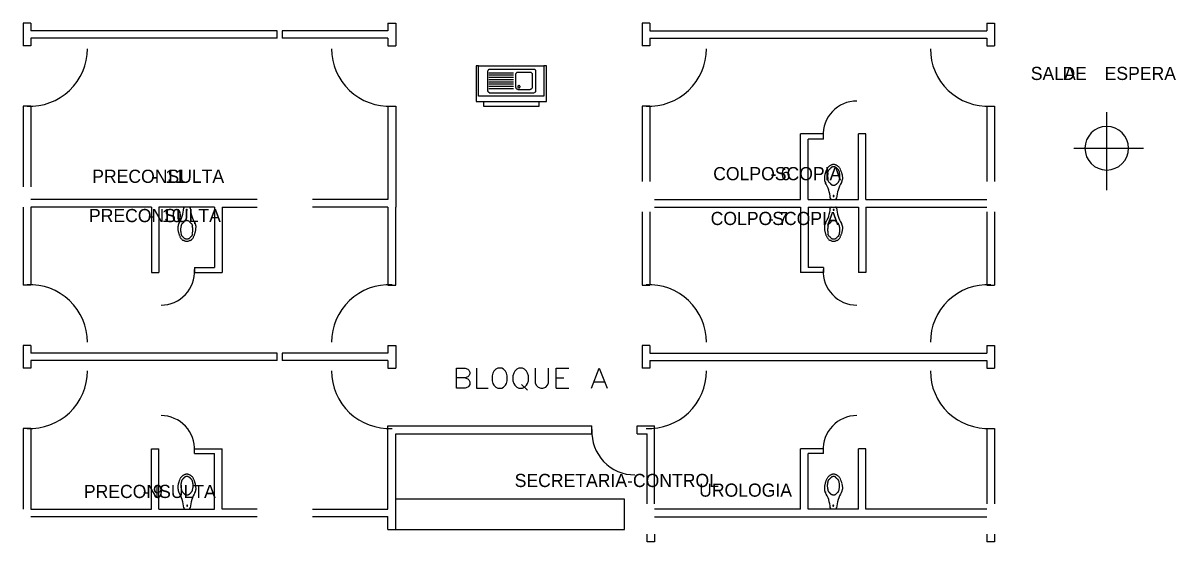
# Model space of a CAD drawing. Header units: metres. Extents: x 0 to 61, y 0 to 90.7.
# Drawn here: x 41.4 to 58.93, y 58.38 to 66.27 of the extents above; entities that cross this region are included whole.
import ezdxf

# ---------------------------------------------------------------- set-up
doc = ezdxf.new("R2010")
doc.units = ezdxf.units.M
for name, color, linetype in [('MURO_REAL', 7, 'Continuous'), ('PUERTA_REAL', 7, 'Continuous'), ('ROTULO_REAL', 7, 'Continuous')]:
    doc.layers.add(name, color=color, linetype=linetype)

msp = doc.modelspace()

# ---------------------------------------------------------------- linework, layer by layer
at = {"layer": 'MURO_REAL'}
for p, q in [((41.398, 66.269), (41.398, 65.922)), ((41.515, 66.269), (41.398, 66.269)), ((41.515, 66.269), (41.515, 66.152)), ((45.262, 66.152), (41.515, 66.152)), ((45.262, 66.039), (45.262, 66.152)), ((45.34, 66.152), (45.34, 66.039)), ((46.947, 66.152), (45.34, 66.152)), ((46.947, 66.269), (47.064, 66.269)), ((46.947, 66.269), (46.947, 66.152)), ((47.064, 66.269), (47.064, 65.922)), ((47.064, 66.152), (47.064, 66.039)), ((50.811, 66.269), (50.811, 65.922)), ((50.929, 66.269), (50.811, 66.269)), ((50.811, 66.152), (50.811, 66.039)), ((50.929, 66.269), (50.929, 66.152)), ((50.929, 66.152), (56.052, 66.152)), ((56.052, 66.269), (56.17, 66.269)), ((56.052, 66.269), (56.052, 66.152)), ((56.17, 66.269), (56.17, 65.922)), ((41.515, 65.922), (41.398, 65.922)), ((45.262, 66.039), (41.515, 66.039)), ((41.515, 66.039), (41.515, 65.922)), ((46.947, 66.039), (45.34, 66.039)), ((46.947, 66.039), (46.947, 65.922)), ((46.947, 65.922), (47.064, 65.922)), ((50.929, 65.922), (50.811, 65.922)), ((50.929, 66.039), (56.052, 66.039)), ((50.929, 66.039), (50.929, 65.922)), ((56.052, 66.039), (56.052, 65.922)), ((56.052, 65.922), (56.17, 65.922)), ((48.323, 65.618), (48.289, 65.618)), ((48.289, 65.618), (48.289, 65.079)), ((48.323, 65.618), (49.318, 65.618)), ((48.323, 65.158), (48.323, 65.618)), ((49.357, 65.618), (49.318, 65.618)), ((49.318, 65.618), (49.318, 65.158)), ((49.357, 65.079), (49.357, 65.618)), ((48.46, 65.54), (48.46, 65.236)), ((48.48, 65.515), (48.857, 65.515)), ((48.48, 65.481), (48.857, 65.481)), ((48.48, 65.447), (48.857, 65.447)), ((48.48, 65.412), (48.857, 65.412)), ((49.171, 65.564), (48.485, 65.564)), ((48.887, 65.481), (48.887, 65.3)), ((49.107, 65.52), (48.921, 65.52)), ((49.146, 65.3), (49.146, 65.481)), ((49.195, 65.236), (49.195, 65.54)), ((48.48, 65.378), (48.857, 65.378)), ((48.48, 65.344), (48.857, 65.344)), ((48.48, 65.309), (48.857, 65.309)), ((48.48, 65.275), (48.857, 65.275)), ((48.921, 65.26), (49.107, 65.26)), ((48.289, 65.079), (49.357, 65.079)), ((49.318, 65.158), (48.323, 65.158)), ((48.402, 65.079), (48.402, 65.006)), ((48.485, 65.211), (49.171, 65.211)), ((49.244, 65.006), (49.244, 65.079)), ((41.398, 65.006), (41.398, 63.781)), ((41.515, 65.006), (41.398, 65.006)), ((41.515, 65.006), (41.515, 63.781)), ((46.947, 65.006), (46.947, 63.59)), ((46.947, 65.006), (47.064, 65.006)), ((47.064, 65.006), (47.064, 63.59)), ((48.402, 65.006), (49.244, 65.006)), ((50.929, 65.006), (50.811, 65.006)), ((50.811, 65.006), (50.811, 63.86)), ((50.929, 65.006), (50.929, 63.86)), ((56.052, 65.006), (56.17, 65.006)), ((56.052, 65.006), (56.052, 63.86)), ((56.17, 65.006), (56.17, 63.86)), ((57.874, 64.913), (57.874, 63.732)), ((53.221, 63.59), (53.221, 64.584)), ((53.569, 64.584), (53.221, 64.584)), ((53.569, 64.506), (53.569, 64.584)), ((54.103, 63.59), (54.103, 64.584)), ((54.216, 64.584), (54.103, 64.584)), ((54.216, 63.59), (54.216, 64.584)), ((53.339, 63.59), (53.339, 64.506)), ((53.569, 64.506), (53.339, 64.506)), ((58.438, 64.364), (57.375, 64.364)), ((41.398, 63.473), (41.398, 62.287)), ((44.958, 63.59), (41.515, 63.59)), ((43.352, 63.473), (41.515, 63.473)), ((41.515, 63.473), (41.515, 62.287)), ((43.352, 63.473), (43.352, 62.478)), ((43.464, 63.473), (43.464, 62.478)), ((44.307, 63.473), (43.464, 63.473)), ((43.92, 63.473), (43.856, 63.473)), ((44.307, 63.473), (44.307, 62.557)), ((44.424, 63.473), (44.958, 63.473)), ((44.424, 63.473), (44.424, 62.478)), ((46.947, 63.59), (45.801, 63.59)), ((46.947, 63.473), (45.801, 63.473)), ((46.947, 63.473), (46.947, 62.287)), ((47.064, 63.59), (47.064, 63.473)), ((47.064, 62.287), (47.064, 63.473)), ((51.002, 63.59), (53.221, 63.59)), ((51.002, 63.473), (53.221, 63.473)), ((53.221, 63.473), (53.221, 62.478)), ((53.339, 63.59), (54.103, 63.59)), ((53.339, 63.473), (54.103, 63.473)), ((53.339, 63.473), (53.339, 62.557)), ((53.687, 63.59), (53.75, 63.59)), ((53.687, 63.473), (53.75, 63.473)), ((54.103, 63.473), (54.103, 62.478)), ((54.216, 63.59), (56.052, 63.59)), ((54.216, 63.473), (56.052, 63.473)), ((54.216, 63.473), (54.216, 62.478)), ((50.811, 63.399), (50.811, 62.287)), ((50.929, 63.399), (50.929, 62.287)), ((56.052, 63.399), (56.052, 62.287)), ((56.17, 63.399), (56.17, 62.287)), ((43.352, 62.478), (43.464, 62.478)), ((44.003, 62.557), (44.307, 62.557)), ((44.003, 62.557), (44.003, 62.478)), ((44.003, 62.478), (44.424, 62.478)), ((53.569, 62.478), (53.221, 62.478)), ((53.569, 62.557), (53.339, 62.557)), ((53.569, 62.557), (53.569, 62.478)), ((54.216, 62.478), (54.103, 62.478)), ((41.515, 62.287), (41.398, 62.287)), ((46.947, 62.287), (47.064, 62.287)), ((50.811, 62.287), (50.929, 62.287)), ((56.052, 62.287), (56.17, 62.287)), ((41.398, 61.371), (41.398, 61.024)), ((41.515, 61.371), (41.398, 61.371)), ((41.398, 61.371), (41.398, 61.024)), ((41.515, 61.371), (41.515, 61.254)), ((41.515, 61.371), (41.515, 61.254)), ((46.947, 61.371), (46.947, 61.254)), ((46.947, 61.371), (47.064, 61.371)), ((46.947, 61.371), (46.947, 61.254)), ((47.064, 61.371), (47.064, 61.024)), ((47.064, 61.371), (47.064, 61.024)), ((50.811, 61.371), (50.811, 61.024)), ((50.929, 61.371), (50.811, 61.371)), ((50.811, 61.371), (50.811, 61.024)), ((50.929, 61.371), (50.929, 61.254)), ((50.929, 61.371), (50.929, 61.254)), ((56.052, 61.371), (56.052, 61.254)), ((56.052, 61.371), (56.17, 61.371)), ((56.052, 61.371), (56.052, 61.254)), ((56.17, 61.371), (56.17, 61.024)), ((56.17, 61.371), (56.17, 61.024)), ((45.262, 61.254), (41.515, 61.254)), ((45.262, 61.141), (45.262, 61.254)), ((45.34, 61.254), (45.34, 61.141)), ((46.947, 61.254), (45.34, 61.254)), ((47.064, 61.254), (47.064, 61.141)), ((50.929, 61.254), (56.052, 61.254)), ((41.515, 61.024), (41.398, 61.024)), ((45.262, 61.141), (41.515, 61.141)), ((41.515, 61.141), (41.515, 61.024)), ((41.515, 61.141), (41.515, 61.024)), ((46.947, 61.141), (45.34, 61.141)), ((46.947, 61.141), (46.947, 61.024)), ((46.947, 61.141), (46.947, 61.024)), ((46.947, 61.024), (47.064, 61.024)), ((47.99, 60.72), (47.99, 61.024)), ((47.99, 61.024), (48.122, 61.024)), ((48.122, 61.024), (48.162, 61.009)), ((48.294, 61.024), (48.294, 60.72)), ((48.617, 61.024), (48.588, 61.009)), ((48.676, 61.024), (48.617, 61.024)), ((48.705, 61.009), (48.676, 61.024)), ((48.936, 61.024), (48.906, 61.009)), ((48.994, 61.024), (48.936, 61.024)), ((49.024, 61.009), (48.994, 61.024)), ((49.185, 61.024), (49.185, 60.803)), ((49.386, 60.803), (49.386, 61.024)), ((49.504, 60.72), (49.504, 61.024)), ((49.504, 61.024), (49.695, 61.024)), ((50.042, 60.72), (50.16, 61.024)), ((50.16, 61.024), (50.278, 60.72)), ((50.929, 61.024), (50.811, 61.024)), ((50.929, 61.141), (56.052, 61.141)), ((50.929, 61.141), (50.929, 61.024)), ((50.929, 61.141), (50.929, 61.024)), ((56.052, 61.141), (56.052, 61.024)), ((56.052, 61.141), (56.052, 61.024)), ((56.052, 61.024), (56.17, 61.024)), ((48.122, 60.877), (47.99, 60.877)), ((48.162, 60.891), (48.122, 60.877)), ((48.122, 60.877), (48.162, 60.862)), ((48.162, 61.009), (48.176, 60.994)), ((48.176, 60.906), (48.162, 60.891)), ((48.162, 60.862), (48.176, 60.847)), ((48.176, 60.994), (48.191, 60.965)), ((48.191, 60.936), (48.176, 60.906)), ((48.176, 60.847), (48.191, 60.818)), ((48.191, 60.965), (48.191, 60.936)), ((48.544, 60.95), (48.529, 60.906)), ((48.529, 60.906), (48.529, 60.833)), ((48.558, 60.98), (48.544, 60.95)), ((48.588, 61.009), (48.558, 60.98)), ((48.735, 60.98), (48.705, 61.009)), ((48.749, 60.95), (48.735, 60.98)), ((48.759, 60.906), (48.749, 60.95)), ((48.759, 60.833), (48.759, 60.906)), ((48.862, 60.95), (48.847, 60.906)), ((48.847, 60.906), (48.847, 60.833)), ((48.877, 60.98), (48.862, 60.95)), ((48.906, 61.009), (48.877, 60.98)), ((49.053, 60.98), (49.024, 61.009)), ((49.068, 60.95), (49.053, 60.98)), ((49.082, 60.906), (49.068, 60.95)), ((49.082, 60.833), (49.082, 60.906)), ((49.504, 60.877), (49.621, 60.877)), ((48.122, 60.72), (47.99, 60.72)), ((48.162, 60.735), (48.122, 60.72)), ((48.176, 60.749), (48.162, 60.735)), ((48.191, 60.774), (48.176, 60.749)), ((48.191, 60.818), (48.191, 60.774)), ((48.294, 60.72), (48.47, 60.72)), ((48.529, 60.833), (48.544, 60.789)), ((48.544, 60.789), (48.558, 60.764)), ((48.558, 60.764), (48.588, 60.735)), ((48.588, 60.735), (48.617, 60.72)), ((48.617, 60.72), (48.676, 60.72)), ((48.676, 60.72), (48.705, 60.735)), ((48.705, 60.735), (48.735, 60.764)), ((48.735, 60.764), (48.749, 60.789)), ((48.749, 60.789), (48.759, 60.833)), ((48.847, 60.833), (48.862, 60.789)), ((48.862, 60.789), (48.877, 60.764)), ((48.877, 60.764), (48.906, 60.735)), ((48.906, 60.735), (48.936, 60.72)), ((48.936, 60.72), (48.994, 60.72)), ((48.98, 60.774), (49.068, 60.691)), ((48.994, 60.72), (49.024, 60.735)), ((49.024, 60.735), (49.053, 60.764)), ((49.053, 60.764), (49.068, 60.789)), ((49.068, 60.789), (49.082, 60.833)), ((49.185, 60.803), (49.2, 60.764)), ((49.2, 60.764), (49.229, 60.735)), ((49.229, 60.735), (49.273, 60.72)), ((49.273, 60.72), (49.303, 60.72)), ((49.303, 60.72), (49.347, 60.735)), ((49.347, 60.735), (49.371, 60.764)), ((49.371, 60.764), (49.386, 60.803)), ((49.504, 60.72), (49.695, 60.72)), ((50.087, 60.818), (50.233, 60.818)), ((46.947, 58.883), (46.947, 60.147)), ((46.947, 60.147), (50.047, 60.147)), ((50.047, 60.029), (50.047, 60.147)), ((50.738, 60.147), (51.002, 60.147)), ((50.738, 60.029), (50.738, 60.147)), ((51.002, 58.962), (51.002, 60.147)), ((41.398, 60.108), (41.398, 58.883)), ((41.515, 60.108), (41.398, 60.108)), ((41.515, 60.108), (41.515, 58.883)), ((47.064, 60.029), (50.047, 60.029)), ((47.064, 58.575), (47.064, 60.029)), ((50.738, 60.029), (50.89, 60.029)), ((50.89, 58.962), (50.89, 60.029)), ((56.052, 60.108), (56.17, 60.108)), ((56.052, 60.108), (56.052, 58.962)), ((56.17, 60.108), (56.17, 58.962)), ((43.352, 59.799), (43.464, 59.799)), ((43.352, 58.883), (43.352, 59.799)), ((43.464, 58.883), (43.464, 59.799)), ((44.003, 59.726), (44.003, 59.799)), ((44.003, 59.799), (44.424, 59.799)), ((44.424, 58.883), (44.424, 59.799)), ((53.221, 58.883), (53.221, 59.799)), ((53.569, 59.799), (53.221, 59.799)), ((53.569, 59.726), (53.569, 59.799)), ((54.103, 58.883), (54.103, 59.799)), ((54.216, 59.799), (54.103, 59.799)), ((54.216, 58.883), (54.216, 59.799)), ((44.003, 59.726), (44.307, 59.726)), ((44.307, 58.883), (44.307, 59.726)), ((53.339, 58.883), (53.339, 59.726)), ((53.569, 59.726), (53.339, 59.726)), ((50.542, 59.035), (47.064, 59.035)), ((50.542, 58.575), (50.542, 59.035)), ((41.515, 58.883), (43.352, 58.883)), ((41.515, 58.771), (44.958, 58.771)), ((43.464, 58.883), (44.307, 58.883)), ((43.856, 58.883), (43.92, 58.883)), ((44.958, 58.883), (44.424, 58.883)), ((45.801, 58.883), (46.947, 58.883)), ((45.801, 58.771), (46.947, 58.771)), ((46.947, 58.575), (46.947, 58.771)), ((53.221, 58.883), (51.002, 58.883)), ((51.002, 58.766), (56.052, 58.766)), ((54.103, 58.883), (53.339, 58.883)), ((53.75, 58.883), (53.687, 58.883)), ((56.052, 58.883), (54.216, 58.883)), ((46.947, 58.575), (47.064, 58.575)), ((47.064, 58.575), (50.542, 58.575)), ((50.89, 58.384), (50.89, 58.501)), ((51.002, 58.384), (50.89, 58.384)), ((51.002, 58.501), (51.002, 58.384)), ((56.052, 58.501), (56.052, 58.384)), ((56.17, 58.384), (56.052, 58.384)), ((56.17, 58.501), (56.17, 58.384))]:
    msp.add_line(p, q, dxfattribs=at)
at = {"layer": 'PUERTA_REAL'}
for points in [[(42.105, 65.246), (42.167, 65.311), (42.221, 65.381), (42.267, 65.456), (42.306, 65.535), (42.337, 65.618), (42.359, 65.703), (42.373, 65.791), (42.377, 65.88)], [(46.09, 65.88), (46.094, 65.791), (46.108, 65.703), (46.13, 65.618), (46.161, 65.535), (46.199, 65.456), (46.246, 65.381), (46.3, 65.311), (46.362, 65.246)], [(51.519, 65.246), (51.58, 65.311), (51.635, 65.381), (51.681, 65.456), (51.72, 65.535), (51.751, 65.618), (51.773, 65.703), (51.786, 65.791), (51.791, 65.88)], [(55.195, 65.88), (55.2, 65.791), (55.213, 65.703), (55.235, 65.618), (55.266, 65.535), (55.305, 65.456), (55.351, 65.381), (55.406, 65.311), (55.467, 65.246)], [(48.487, 65.564), (48.483, 65.564), (48.479, 65.562), (48.475, 65.56), (48.472, 65.558), (48.469, 65.554), (48.467, 65.551), (48.466, 65.546), (48.465, 65.542)], [(48.923, 65.52), (48.916, 65.519), (48.909, 65.517), (48.903, 65.514), (48.897, 65.509), (48.893, 65.504), (48.889, 65.498), (48.887, 65.491), (48.887, 65.483)], [(49.146, 65.483), (49.145, 65.491), (49.143, 65.498), (49.14, 65.504), (49.135, 65.509), (49.13, 65.514), (49.124, 65.517), (49.117, 65.519), (49.109, 65.52)], [(49.195, 65.542), (49.195, 65.546), (49.193, 65.551), (49.191, 65.554), (49.189, 65.558), (49.185, 65.56), (49.182, 65.562), (49.178, 65.564), (49.173, 65.564)], [(41.458, 65.007), (41.547, 65.007), (41.636, 65.016), (41.722, 65.034), (41.806, 65.06), (41.887, 65.095), (41.964, 65.137), (42.037, 65.188), (42.105, 65.246)], [(46.362, 65.246), (46.43, 65.188), (46.503, 65.137), (46.58, 65.095), (46.661, 65.06), (46.745, 65.034), (46.831, 65.016), (46.92, 65.007), (47.009, 65.007)], [(48.465, 65.238), (48.466, 65.234), (48.467, 65.23), (48.469, 65.226), (48.472, 65.223), (48.475, 65.22), (48.479, 65.218), (48.483, 65.217), (48.487, 65.216)], [(48.887, 65.302), (48.887, 65.295), (48.889, 65.288), (48.893, 65.281), (48.897, 65.276), (48.903, 65.272), (48.909, 65.268), (48.916, 65.266), (48.923, 65.265)], [(48.938, 65.319), (48.935, 65.319), (48.931, 65.318), (48.928, 65.316), (48.926, 65.314), (48.924, 65.312), (48.922, 65.309), (48.921, 65.305), (48.921, 65.302)], [(48.921, 65.302), (48.921, 65.299), (48.922, 65.295), (48.924, 65.292), (48.926, 65.29), (48.928, 65.288), (48.931, 65.286), (48.935, 65.285), (48.938, 65.285)], [(48.955, 65.302), (48.955, 65.305), (48.954, 65.309), (48.952, 65.312), (48.95, 65.314), (48.948, 65.316), (48.945, 65.318), (48.941, 65.319), (48.938, 65.319)], [(48.938, 65.285), (48.941, 65.285), (48.945, 65.286), (48.948, 65.288), (48.95, 65.29), (48.952, 65.292), (48.954, 65.295), (48.955, 65.299), (48.955, 65.302)], [(49.109, 65.265), (49.117, 65.266), (49.124, 65.268), (49.13, 65.272), (49.135, 65.276), (49.14, 65.281), (49.143, 65.288), (49.145, 65.295), (49.146, 65.302)], [(49.173, 65.216), (49.178, 65.217), (49.182, 65.218), (49.185, 65.22), (49.189, 65.223), (49.191, 65.226), (49.193, 65.23), (49.195, 65.234), (49.195, 65.238)], [(50.872, 65.007), (50.961, 65.007), (51.05, 65.016), (51.136, 65.034), (51.22, 65.06), (51.301, 65.095), (51.378, 65.137), (51.451, 65.188), (51.519, 65.246)], [(55.467, 65.246), (55.535, 65.188), (55.608, 65.137), (55.685, 65.095), (55.766, 65.06), (55.85, 65.034), (55.937, 65.016), (56.025, 65.007), (56.114, 65.007)], [(54.076, 65.084), (54.024, 65.081), (53.972, 65.073), (53.922, 65.06), (53.874, 65.043), (53.828, 65.02), (53.784, 64.993), (53.743, 64.961), (53.705, 64.925)], [(53.705, 64.925), (53.671, 64.885), (53.641, 64.842), (53.616, 64.797), (53.596, 64.75), (53.58, 64.701), (53.57, 64.65), (53.565, 64.598), (53.565, 64.546)], [(57.877, 64.697), (57.81, 64.69), (57.748, 64.671), (57.692, 64.641), (57.643, 64.6), (57.603, 64.551), (57.572, 64.495), (57.553, 64.433), (57.546, 64.367)], [(58.207, 64.367), (58.201, 64.433), (58.181, 64.495), (58.151, 64.551), (58.111, 64.6), (58.062, 64.641), (58.005, 64.671), (57.943, 64.69), (57.877, 64.697)], [(57.546, 64.367), (57.553, 64.3), (57.572, 64.238), (57.603, 64.182), (57.643, 64.133), (57.692, 64.092), (57.748, 64.062), (57.81, 64.043), (57.877, 64.036)], [(57.877, 64.036), (57.943, 64.043), (58.005, 64.062), (58.062, 64.092), (58.111, 64.133), (58.151, 64.182), (58.181, 64.238), (58.201, 64.3), (58.207, 64.367)], [(53.62, 64.045), (53.616, 64.037), (53.612, 64.029), (53.608, 64.021), (53.605, 64.013), (53.602, 64.004), (53.599, 63.995), (53.597, 63.987), (53.595, 63.978)], [(53.666, 64.103), (53.659, 64.097), (53.652, 64.091), (53.646, 64.084), (53.64, 64.078), (53.634, 64.071), (53.629, 64.063), (53.624, 64.055), (53.619, 64.048)], [(53.653, 64.044), (53.65, 64.039), (53.647, 64.034), (53.644, 64.028), (53.642, 64.023), (53.639, 64.017), (53.637, 64.012), (53.635, 64.006), (53.633, 64)], [(53.64, 64), (53.638, 63.993), (53.637, 63.987), (53.636, 63.98), (53.635, 63.973), (53.634, 63.966), (53.633, 63.959), (53.633, 63.952), (53.633, 63.945)], [(53.693, 64.074), (53.688, 64.071), (53.684, 64.068), (53.679, 64.064), (53.675, 64.061), (53.671, 64.057), (53.667, 64.052), (53.664, 64.048), (53.661, 64.044)], [(53.723, 64.119), (53.716, 64.119), (53.708, 64.118), (53.701, 64.116), (53.694, 64.114), (53.687, 64.112), (53.681, 64.109), (53.674, 64.105), (53.668, 64.1)], [(53.723, 64.085), (53.719, 64.085), (53.714, 64.084), (53.71, 64.083), (53.705, 64.082), (53.701, 64.081), (53.697, 64.079), (53.693, 64.077), (53.689, 64.075)], [(53.778, 64.1), (53.772, 64.105), (53.766, 64.109), (53.759, 64.112), (53.752, 64.114), (53.745, 64.116), (53.738, 64.118), (53.731, 64.119), (53.723, 64.119)], [(53.758, 64.075), (53.754, 64.077), (53.75, 64.079), (53.746, 64.081), (53.741, 64.082), (53.737, 64.083), (53.732, 64.084), (53.728, 64.085), (53.723, 64.085)], [(53.791, 64.044), (53.788, 64.048), (53.784, 64.052), (53.78, 64.057), (53.776, 64.061), (53.772, 64.064), (53.768, 64.068), (53.763, 64.071), (53.759, 64.074)], [(53.827, 64.048), (53.823, 64.055), (53.818, 64.063), (53.812, 64.071), (53.807, 64.078), (53.801, 64.084), (53.794, 64.091), (53.787, 64.097), (53.78, 64.103)], [(53.813, 64), (53.811, 64.006), (53.81, 64.012), (53.807, 64.017), (53.805, 64.023), (53.802, 64.028), (53.799, 64.034), (53.796, 64.039), (53.793, 64.044)], [(53.819, 63.945), (53.819, 63.952), (53.818, 63.959), (53.818, 63.966), (53.817, 63.973), (53.816, 63.98), (53.815, 63.987), (53.813, 63.993), (53.811, 64)], [(53.852, 63.978), (53.85, 63.987), (53.847, 63.995), (53.844, 64.004), (53.841, 64.013), (53.838, 64.021), (53.835, 64.029), (53.831, 64.037), (53.826, 64.045)], [(53.593, 63.981), (53.591, 63.971), (53.589, 63.96), (53.587, 63.95), (53.586, 63.939), (53.585, 63.928), (53.584, 63.918), (53.584, 63.907), (53.584, 63.896)], [(53.584, 63.896), (53.584, 63.891), (53.584, 63.885), (53.585, 63.879), (53.587, 63.873), (53.588, 63.868), (53.59, 63.863), (53.593, 63.857), (53.595, 63.852)], [(53.671, 63.609), (53.669, 63.64), (53.664, 63.672), (53.658, 63.702), (53.65, 63.732), (53.639, 63.762), (53.627, 63.791), (53.613, 63.819), (53.597, 63.846)], [(53.598, 63.85), (53.599, 63.849), (53.6, 63.848), (53.6, 63.847), (53.601, 63.845), (53.602, 63.844), (53.602, 63.843), (53.603, 63.842), (53.604, 63.841)], [(53.633, 63.945), (53.633, 63.938), (53.633, 63.931), (53.634, 63.924), (53.635, 63.918), (53.636, 63.911), (53.637, 63.904), (53.638, 63.897), (53.64, 63.89)], [(53.633, 63.89), (53.635, 63.885), (53.637, 63.879), (53.639, 63.873), (53.642, 63.868), (53.644, 63.862), (53.647, 63.857), (53.65, 63.852), (53.653, 63.847)], [(53.661, 63.847), (53.664, 63.843), (53.667, 63.838), (53.671, 63.834), (53.675, 63.83), (53.679, 63.826), (53.684, 63.823), (53.688, 63.819), (53.693, 63.816)], [(53.759, 63.816), (53.763, 63.819), (53.768, 63.823), (53.772, 63.826), (53.776, 63.83), (53.78, 63.834), (53.784, 63.838), (53.788, 63.843), (53.791, 63.847)], [(53.845, 63.846), (53.829, 63.819), (53.815, 63.791), (53.802, 63.762), (53.792, 63.732), (53.784, 63.702), (53.777, 63.672), (53.773, 63.64), (53.77, 63.609)], [(53.793, 63.847), (53.796, 63.852), (53.799, 63.857), (53.802, 63.862), (53.805, 63.868), (53.807, 63.873), (53.81, 63.879), (53.811, 63.885), (53.813, 63.89)], [(53.811, 63.89), (53.813, 63.897), (53.815, 63.904), (53.816, 63.911), (53.817, 63.918), (53.818, 63.924), (53.818, 63.931), (53.819, 63.938), (53.819, 63.945)], [(53.843, 63.841), (53.843, 63.842), (53.844, 63.843), (53.845, 63.844), (53.846, 63.845), (53.846, 63.847), (53.847, 63.848), (53.848, 63.849), (53.848, 63.85)], [(53.846, 63.852), (53.849, 63.857), (53.851, 63.863), (53.853, 63.868), (53.855, 63.873), (53.856, 63.879), (53.857, 63.885), (53.858, 63.891), (53.858, 63.896)], [(53.863, 63.896), (53.863, 63.907), (53.862, 63.918), (53.862, 63.928), (53.861, 63.939), (53.859, 63.95), (53.858, 63.96), (53.856, 63.971), (53.853, 63.981)], [(53.689, 63.815), (53.693, 63.813), (53.697, 63.811), (53.701, 63.81), (53.705, 63.808), (53.71, 63.807), (53.714, 63.806), (53.719, 63.806), (53.723, 63.806)], [(53.723, 63.649), (53.722, 63.649), (53.72, 63.648), (53.719, 63.648), (53.718, 63.647), (53.717, 63.646), (53.716, 63.644), (53.716, 63.643), (53.716, 63.642)], [(53.723, 63.806), (53.728, 63.806), (53.732, 63.806), (53.737, 63.807), (53.741, 63.808), (53.746, 63.81), (53.75, 63.811), (53.754, 63.813), (53.758, 63.815)], [(53.731, 63.642), (53.73, 63.643), (53.73, 63.644), (53.729, 63.646), (53.728, 63.647), (53.727, 63.648), (53.726, 63.648), (53.725, 63.649), (53.723, 63.649)], [(43.859, 63.473), (43.855, 63.472), (43.852, 63.471), (43.849, 63.47), (43.847, 63.468), (43.845, 63.465), (43.843, 63.463), (43.842, 63.46), (43.842, 63.456)], [(43.94, 63.456), (43.939, 63.46), (43.938, 63.463), (43.936, 63.465), (43.934, 63.468), (43.932, 63.47), (43.929, 63.471), (43.926, 63.472), (43.922, 63.473)], [(53.672, 63.611), (53.672, 63.608), (53.673, 63.605), (53.675, 63.602), (53.677, 63.6), (53.68, 63.598), (53.682, 63.596), (53.686, 63.595), (53.689, 63.595)], [(53.689, 63.473), (53.686, 63.472), (53.682, 63.471), (53.68, 63.47), (53.677, 63.468), (53.675, 63.465), (53.673, 63.463), (53.672, 63.46), (53.672, 63.456)], [(53.716, 63.642), (53.716, 63.64), (53.716, 63.639), (53.717, 63.638), (53.718, 63.636), (53.719, 63.636), (53.72, 63.635), (53.722, 63.634), (53.723, 63.634)], [(53.723, 63.634), (53.725, 63.634), (53.726, 63.635), (53.727, 63.636), (53.728, 63.636), (53.729, 63.638), (53.73, 63.639), (53.73, 63.64), (53.731, 63.642)], [(53.753, 63.595), (53.756, 63.595), (53.759, 63.596), (53.762, 63.598), (53.765, 63.6), (53.767, 63.602), (53.768, 63.605), (53.769, 63.608), (53.77, 63.611)], [(53.77, 63.456), (53.769, 63.46), (53.768, 63.463), (53.767, 63.465), (53.765, 63.468), (53.762, 63.47), (53.759, 63.471), (53.756, 63.472), (53.753, 63.473)], [(43.767, 63.222), (43.783, 63.249), (43.797, 63.277), (43.809, 63.306), (43.819, 63.335), (43.828, 63.365), (43.834, 63.396), (43.839, 63.427), (43.841, 63.459)], [(43.888, 63.438), (43.887, 63.438), (43.885, 63.438), (43.884, 63.437), (43.883, 63.436), (43.882, 63.435), (43.881, 63.434), (43.881, 63.432), (43.881, 63.431)], [(43.881, 63.431), (43.881, 63.43), (43.881, 63.428), (43.882, 63.427), (43.883, 63.426), (43.884, 63.425), (43.885, 63.424), (43.887, 63.424), (43.888, 63.424)], [(43.896, 63.431), (43.895, 63.432), (43.895, 63.434), (43.894, 63.435), (43.893, 63.436), (43.892, 63.437), (43.891, 63.438), (43.89, 63.438), (43.888, 63.438)], [(43.888, 63.424), (43.89, 63.424), (43.891, 63.424), (43.892, 63.425), (43.893, 63.426), (43.894, 63.427), (43.895, 63.428), (43.895, 63.43), (43.896, 63.431)], [(43.94, 63.459), (43.942, 63.427), (43.947, 63.396), (43.953, 63.365), (43.962, 63.335), (43.972, 63.306), (43.984, 63.277), (43.999, 63.249), (44.015, 63.222)], [(53.597, 63.222), (53.613, 63.249), (53.627, 63.277), (53.639, 63.306), (53.65, 63.335), (53.658, 63.365), (53.664, 63.396), (53.669, 63.427), (53.671, 63.459)], [(53.723, 63.438), (53.722, 63.438), (53.72, 63.438), (53.719, 63.437), (53.718, 63.436), (53.717, 63.435), (53.716, 63.434), (53.716, 63.432), (53.716, 63.431)], [(53.716, 63.431), (53.716, 63.43), (53.716, 63.428), (53.717, 63.427), (53.718, 63.426), (53.719, 63.425), (53.72, 63.424), (53.722, 63.424), (53.723, 63.424)], [(53.731, 63.431), (53.73, 63.432), (53.73, 63.434), (53.729, 63.435), (53.728, 63.436), (53.727, 63.437), (53.726, 63.438), (53.725, 63.438), (53.723, 63.438)], [(53.723, 63.424), (53.725, 63.424), (53.726, 63.424), (53.727, 63.425), (53.728, 63.426), (53.729, 63.427), (53.73, 63.428), (53.73, 63.43), (53.731, 63.431)], [(53.77, 63.459), (53.773, 63.427), (53.777, 63.396), (53.784, 63.365), (53.792, 63.335), (53.802, 63.306), (53.815, 63.277), (53.829, 63.249), (53.845, 63.222)], [(43.749, 63.176), (43.749, 63.166), (43.749, 63.155), (43.75, 63.144), (43.751, 63.134), (43.752, 63.123), (43.754, 63.112), (43.756, 63.102), (43.758, 63.091)], [(43.765, 63.221), (43.762, 63.215), (43.76, 63.21), (43.758, 63.205), (43.756, 63.199), (43.755, 63.194), (43.754, 63.188), (43.754, 63.182), (43.753, 63.176)], [(43.769, 63.227), (43.768, 63.226), (43.767, 63.225), (43.767, 63.223), (43.766, 63.222), (43.765, 63.221), (43.765, 63.22), (43.764, 63.219), (43.763, 63.218)], [(43.8, 63.182), (43.798, 63.175), (43.797, 63.169), (43.796, 63.162), (43.795, 63.155), (43.794, 63.148), (43.793, 63.141), (43.793, 63.134), (43.793, 63.127)], [(43.793, 63.127), (43.793, 63.12), (43.793, 63.113), (43.794, 63.107), (43.795, 63.1), (43.796, 63.093), (43.797, 63.086), (43.798, 63.079), (43.8, 63.072)], [(43.818, 63.226), (43.815, 63.221), (43.812, 63.216), (43.809, 63.21), (43.807, 63.205), (43.804, 63.199), (43.802, 63.194), (43.8, 63.188), (43.798, 63.182)], [(43.853, 63.251), (43.848, 63.248), (43.844, 63.245), (43.839, 63.242), (43.835, 63.238), (43.831, 63.234), (43.827, 63.23), (43.824, 63.225), (43.821, 63.221)], [(43.888, 63.267), (43.884, 63.267), (43.879, 63.266), (43.875, 63.266), (43.87, 63.264), (43.866, 63.263), (43.862, 63.261), (43.858, 63.259), (43.854, 63.257)], [(43.923, 63.257), (43.919, 63.259), (43.915, 63.261), (43.91, 63.263), (43.906, 63.264), (43.902, 63.266), (43.897, 63.266), (43.893, 63.267), (43.888, 63.267)], [(43.956, 63.221), (43.952, 63.225), (43.949, 63.23), (43.945, 63.234), (43.941, 63.238), (43.937, 63.242), (43.933, 63.245), (43.928, 63.248), (43.924, 63.251)], [(43.978, 63.182), (43.976, 63.188), (43.974, 63.194), (43.972, 63.199), (43.97, 63.205), (43.967, 63.21), (43.964, 63.216), (43.961, 63.221), (43.958, 63.226)], [(43.979, 63.127), (43.979, 63.134), (43.978, 63.141), (43.978, 63.148), (43.977, 63.155), (43.976, 63.162), (43.975, 63.169), (43.973, 63.175), (43.971, 63.182)], [(43.971, 63.072), (43.973, 63.079), (43.975, 63.086), (43.976, 63.093), (43.977, 63.1), (43.978, 63.107), (43.978, 63.113), (43.979, 63.12), (43.979, 63.127)], [(44.013, 63.218), (44.012, 63.219), (44.012, 63.22), (44.011, 63.221), (44.01, 63.222), (44.01, 63.223), (44.009, 63.225), (44.008, 63.226), (44.008, 63.227)], [(44.028, 63.176), (44.028, 63.182), (44.027, 63.188), (44.026, 63.194), (44.025, 63.199), (44.023, 63.205), (44.021, 63.21), (44.019, 63.215), (44.016, 63.221)], [(44.018, 63.091), (44.021, 63.102), (44.022, 63.112), (44.024, 63.123), (44.025, 63.134), (44.026, 63.144), (44.027, 63.155), (44.028, 63.166), (44.028, 63.176)], [(53.595, 63.221), (53.593, 63.215), (53.59, 63.21), (53.588, 63.205), (53.587, 63.199), (53.585, 63.194), (53.584, 63.188), (53.584, 63.182), (53.584, 63.176)], [(53.584, 63.176), (53.584, 63.166), (53.584, 63.155), (53.585, 63.144), (53.586, 63.134), (53.587, 63.123), (53.589, 63.112), (53.591, 63.102), (53.593, 63.091)], [(53.604, 63.227), (53.603, 63.226), (53.602, 63.225), (53.602, 63.223), (53.601, 63.222), (53.6, 63.221), (53.6, 63.22), (53.599, 63.219), (53.598, 63.218)], [(53.653, 63.226), (53.65, 63.221), (53.647, 63.216), (53.644, 63.21), (53.642, 63.205), (53.639, 63.199), (53.637, 63.194), (53.635, 63.188), (53.633, 63.182)], [(53.64, 63.182), (53.638, 63.175), (53.637, 63.169), (53.636, 63.162), (53.635, 63.155), (53.634, 63.148), (53.633, 63.141), (53.633, 63.134), (53.633, 63.127)], [(53.633, 63.127), (53.633, 63.12), (53.633, 63.113), (53.634, 63.107), (53.635, 63.1), (53.636, 63.093), (53.637, 63.086), (53.638, 63.079), (53.64, 63.072)], [(53.693, 63.251), (53.688, 63.248), (53.684, 63.245), (53.679, 63.242), (53.675, 63.238), (53.671, 63.234), (53.667, 63.23), (53.664, 63.225), (53.661, 63.221)], [(53.723, 63.267), (53.719, 63.267), (53.714, 63.266), (53.71, 63.266), (53.705, 63.264), (53.701, 63.263), (53.697, 63.261), (53.693, 63.259), (53.689, 63.257)], [(53.758, 63.257), (53.754, 63.259), (53.75, 63.261), (53.746, 63.263), (53.741, 63.264), (53.737, 63.266), (53.732, 63.266), (53.728, 63.267), (53.723, 63.267)], [(53.791, 63.221), (53.788, 63.225), (53.784, 63.23), (53.78, 63.234), (53.776, 63.238), (53.772, 63.242), (53.768, 63.245), (53.763, 63.248), (53.759, 63.251)], [(53.813, 63.182), (53.811, 63.188), (53.81, 63.194), (53.807, 63.199), (53.805, 63.205), (53.802, 63.21), (53.799, 63.216), (53.796, 63.221), (53.793, 63.226)], [(53.819, 63.127), (53.819, 63.134), (53.818, 63.141), (53.818, 63.148), (53.817, 63.155), (53.816, 63.162), (53.815, 63.169), (53.813, 63.175), (53.811, 63.182)], [(53.811, 63.072), (53.813, 63.079), (53.815, 63.086), (53.816, 63.093), (53.817, 63.1), (53.818, 63.107), (53.818, 63.113), (53.819, 63.12), (53.819, 63.127)], [(53.848, 63.218), (53.848, 63.219), (53.847, 63.22), (53.846, 63.221), (53.846, 63.222), (53.845, 63.223), (53.844, 63.225), (53.843, 63.226), (53.843, 63.227)], [(53.858, 63.176), (53.858, 63.182), (53.857, 63.188), (53.856, 63.194), (53.855, 63.199), (53.853, 63.205), (53.851, 63.21), (53.849, 63.215), (53.846, 63.221)], [(53.853, 63.091), (53.856, 63.102), (53.858, 63.112), (53.859, 63.123), (53.861, 63.134), (53.862, 63.144), (53.862, 63.155), (53.863, 63.166), (53.863, 63.176)], [(43.76, 63.09), (43.762, 63.081), (43.764, 63.072), (43.767, 63.064), (43.77, 63.055), (43.773, 63.047), (43.777, 63.039), (43.781, 63.03), (43.785, 63.022)], [(43.784, 63.02), (43.789, 63.012), (43.794, 63.005), (43.799, 62.997), (43.805, 62.99), (43.811, 62.983), (43.817, 62.977), (43.824, 62.971), (43.831, 62.965)], [(43.798, 63.067), (43.8, 63.062), (43.802, 63.056), (43.804, 63.05), (43.807, 63.045), (43.809, 63.04), (43.812, 63.034), (43.815, 63.029), (43.818, 63.024)], [(43.821, 63.029), (43.824, 63.025), (43.827, 63.02), (43.831, 63.016), (43.835, 63.012), (43.839, 63.008), (43.844, 63.005), (43.848, 63.001), (43.853, 62.998)], [(43.833, 62.972), (43.839, 62.968), (43.846, 62.964), (43.852, 62.961), (43.859, 62.958), (43.866, 62.956), (43.873, 62.955), (43.881, 62.954), (43.888, 62.953)], [(43.854, 62.997), (43.858, 62.995), (43.862, 62.993), (43.866, 62.992), (43.87, 62.99), (43.875, 62.989), (43.879, 62.988), (43.884, 62.988), (43.888, 62.988)], [(43.888, 62.988), (43.893, 62.988), (43.897, 62.988), (43.902, 62.989), (43.906, 62.99), (43.91, 62.992), (43.915, 62.993), (43.919, 62.995), (43.923, 62.997)], [(43.888, 62.953), (43.896, 62.954), (43.903, 62.955), (43.91, 62.956), (43.917, 62.958), (43.924, 62.961), (43.931, 62.964), (43.937, 62.968), (43.943, 62.972)], [(43.924, 62.998), (43.928, 63.001), (43.933, 63.005), (43.937, 63.008), (43.941, 63.012), (43.945, 63.016), (43.949, 63.02), (43.952, 63.025), (43.956, 63.029)], [(43.945, 62.965), (43.952, 62.971), (43.959, 62.977), (43.965, 62.983), (43.972, 62.99), (43.977, 62.997), (43.983, 63.005), (43.988, 63.012), (43.992, 63.02)], [(43.958, 63.024), (43.961, 63.029), (43.964, 63.034), (43.967, 63.04), (43.97, 63.045), (43.972, 63.05), (43.974, 63.056), (43.976, 63.062), (43.978, 63.067)], [(43.991, 63.022), (43.996, 63.03), (43.999, 63.039), (44.003, 63.047), (44.006, 63.055), (44.009, 63.064), (44.012, 63.072), (44.014, 63.081), (44.017, 63.09)], [(53.595, 63.09), (53.597, 63.081), (53.599, 63.072), (53.602, 63.064), (53.605, 63.055), (53.608, 63.047), (53.612, 63.039), (53.616, 63.03), (53.62, 63.022)], [(53.619, 63.02), (53.624, 63.012), (53.629, 63.005), (53.634, 62.997), (53.64, 62.99), (53.646, 62.983), (53.652, 62.977), (53.659, 62.971), (53.666, 62.965)], [(53.633, 63.067), (53.635, 63.062), (53.637, 63.056), (53.639, 63.05), (53.642, 63.045), (53.644, 63.04), (53.647, 63.034), (53.65, 63.029), (53.653, 63.024)], [(53.661, 63.029), (53.664, 63.025), (53.667, 63.02), (53.671, 63.016), (53.675, 63.012), (53.679, 63.008), (53.684, 63.005), (53.688, 63.001), (53.693, 62.998)], [(53.668, 62.972), (53.674, 62.968), (53.681, 62.964), (53.687, 62.961), (53.694, 62.958), (53.701, 62.956), (53.708, 62.955), (53.716, 62.954), (53.723, 62.953)], [(53.689, 62.997), (53.693, 62.995), (53.697, 62.993), (53.701, 62.992), (53.705, 62.99), (53.71, 62.989), (53.714, 62.988), (53.719, 62.988), (53.723, 62.988)], [(53.723, 62.988), (53.728, 62.988), (53.732, 62.988), (53.737, 62.989), (53.741, 62.99), (53.746, 62.992), (53.75, 62.993), (53.754, 62.995), (53.758, 62.997)], [(53.723, 62.953), (53.731, 62.954), (53.738, 62.955), (53.745, 62.956), (53.752, 62.958), (53.759, 62.961), (53.766, 62.964), (53.772, 62.968), (53.778, 62.972)], [(53.759, 62.998), (53.763, 63.001), (53.768, 63.005), (53.772, 63.008), (53.776, 63.012), (53.78, 63.016), (53.784, 63.02), (53.788, 63.025), (53.791, 63.029)], [(53.78, 62.965), (53.787, 62.971), (53.794, 62.977), (53.801, 62.983), (53.807, 62.99), (53.812, 62.997), (53.818, 63.005), (53.823, 63.012), (53.827, 63.02)], [(53.793, 63.024), (53.796, 63.029), (53.799, 63.034), (53.802, 63.04), (53.805, 63.045), (53.807, 63.05), (53.81, 63.056), (53.811, 63.062), (53.813, 63.067)], [(53.826, 63.022), (53.831, 63.03), (53.835, 63.039), (53.838, 63.047), (53.841, 63.055), (53.844, 63.064), (53.847, 63.072), (53.85, 63.081), (53.852, 63.09)], [(43.867, 62.143), (43.901, 62.183), (43.931, 62.225), (43.956, 62.271), (43.976, 62.318), (43.992, 62.367), (44.002, 62.418), (44.007, 62.469), (44.007, 62.522)], [(53.565, 62.522), (53.565, 62.469), (53.57, 62.418), (53.58, 62.367), (53.596, 62.318), (53.616, 62.271), (53.641, 62.225), (53.671, 62.183), (53.705, 62.143)], [(42.105, 62.052), (42.037, 62.11), (41.964, 62.161), (41.887, 62.203), (41.806, 62.238), (41.722, 62.264), (41.636, 62.282), (41.547, 62.291), (41.458, 62.291)], [(47.009, 62.291), (46.92, 62.291), (46.831, 62.282), (46.745, 62.264), (46.661, 62.238), (46.58, 62.203), (46.503, 62.161), (46.43, 62.11), (46.362, 62.052)], [(51.519, 62.052), (51.451, 62.11), (51.378, 62.161), (51.301, 62.203), (51.22, 62.238), (51.136, 62.264), (51.05, 62.282), (50.961, 62.291), (50.872, 62.291)], [(56.114, 62.291), (56.025, 62.291), (55.937, 62.282), (55.85, 62.264), (55.766, 62.238), (55.685, 62.203), (55.608, 62.161), (55.535, 62.11), (55.467, 62.052)], [(43.496, 61.984), (43.549, 61.986), (43.6, 61.994), (43.65, 62.007), (43.698, 62.025), (43.745, 62.048), (43.788, 62.075), (43.829, 62.107), (43.867, 62.143)], [(53.705, 62.143), (53.743, 62.107), (53.784, 62.075), (53.828, 62.048), (53.874, 62.025), (53.922, 62.007), (53.972, 61.994), (54.024, 61.986), (54.076, 61.984)], [(42.377, 61.418), (42.373, 61.507), (42.359, 61.595), (42.337, 61.68), (42.306, 61.763), (42.267, 61.842), (42.221, 61.917), (42.167, 61.987), (42.105, 62.052)], [(46.362, 62.052), (46.3, 61.987), (46.246, 61.917), (46.199, 61.842), (46.161, 61.763), (46.13, 61.68), (46.108, 61.595), (46.094, 61.507), (46.09, 61.418)], [(51.791, 61.418), (51.786, 61.507), (51.773, 61.595), (51.751, 61.68), (51.72, 61.763), (51.681, 61.842), (51.635, 61.917), (51.58, 61.987), (51.519, 62.052)], [(55.467, 62.052), (55.406, 61.987), (55.351, 61.917), (55.305, 61.842), (55.266, 61.763), (55.235, 61.68), (55.213, 61.595), (55.2, 61.507), (55.195, 61.418)], [(42.105, 60.348), (42.167, 60.413), (42.221, 60.483), (42.267, 60.558), (42.306, 60.637), (42.337, 60.72), (42.359, 60.805), (42.373, 60.893), (42.377, 60.982)], [(46.09, 60.982), (46.094, 60.893), (46.108, 60.805), (46.13, 60.72), (46.161, 60.637), (46.199, 60.558), (46.246, 60.483), (46.3, 60.413), (46.362, 60.348)], [(51.519, 60.348), (51.58, 60.413), (51.635, 60.483), (51.681, 60.558), (51.72, 60.637), (51.751, 60.72), (51.773, 60.805), (51.786, 60.893), (51.791, 60.982)], [(55.195, 60.982), (55.2, 60.893), (55.213, 60.805), (55.235, 60.72), (55.266, 60.637), (55.305, 60.558), (55.351, 60.483), (55.406, 60.413), (55.467, 60.348)], [(41.458, 60.109), (41.547, 60.109), (41.636, 60.118), (41.722, 60.136), (41.806, 60.162), (41.887, 60.197), (41.964, 60.239), (42.037, 60.29), (42.105, 60.348)], [(46.362, 60.348), (46.43, 60.29), (46.503, 60.239), (46.58, 60.197), (46.661, 60.162), (46.745, 60.136), (46.831, 60.118), (46.92, 60.109), (47.009, 60.109)], [(50.872, 60.109), (50.961, 60.109), (51.05, 60.118), (51.136, 60.136), (51.22, 60.162), (51.301, 60.197), (51.378, 60.239), (51.451, 60.29), (51.519, 60.348)], [(55.467, 60.348), (55.535, 60.29), (55.608, 60.239), (55.685, 60.197), (55.766, 60.162), (55.85, 60.136), (55.937, 60.118), (56.025, 60.109), (56.114, 60.109)], [(43.867, 60.144), (43.829, 60.18), (43.788, 60.212), (43.745, 60.239), (43.698, 60.262), (43.65, 60.28), (43.6, 60.293), (43.549, 60.301), (43.496, 60.304)], [(44.007, 59.766), (44.007, 59.818), (44.002, 59.87), (43.992, 59.92), (43.976, 59.969), (43.956, 60.017), (43.931, 60.062), (43.901, 60.105), (43.867, 60.144)], [(53.705, 60.144), (53.671, 60.105), (53.641, 60.062), (53.616, 60.017), (53.596, 59.969), (53.58, 59.92), (53.57, 59.87), (53.565, 59.818), (53.565, 59.766)], [(54.076, 60.304), (54.024, 60.301), (53.972, 60.293), (53.922, 60.28), (53.874, 60.262), (53.828, 60.239), (53.784, 60.212), (53.743, 60.18), (53.705, 60.144)], [(50.048, 60.09), (50.048, 60.023), (50.055, 59.957), (50.068, 59.892), (50.088, 59.83), (50.114, 59.769), (50.146, 59.711), (50.184, 59.657), (50.227, 59.606)], [(50.227, 59.606), (50.276, 59.56), (50.328, 59.519), (50.384, 59.484), (50.443, 59.455), (50.505, 59.433), (50.569, 59.416), (50.634, 59.406), (50.701, 59.402)], [(43.758, 59.274), (43.756, 59.264), (43.754, 59.253), (43.752, 59.243), (43.751, 59.232), (43.75, 59.221), (43.749, 59.211), (43.749, 59.2), (43.749, 59.189)], [(43.785, 59.338), (43.781, 59.33), (43.777, 59.322), (43.773, 59.314), (43.77, 59.306), (43.767, 59.297), (43.764, 59.289), (43.762, 59.28), (43.76, 59.271)], [(43.831, 59.396), (43.824, 59.39), (43.817, 59.384), (43.811, 59.378), (43.805, 59.371), (43.799, 59.364), (43.794, 59.356), (43.789, 59.349), (43.784, 59.341)], [(43.805, 59.293), (43.803, 59.287), (43.802, 59.28), (43.801, 59.273), (43.799, 59.266), (43.799, 59.259), (43.798, 59.252), (43.798, 59.245), (43.798, 59.238)], [(43.823, 59.337), (43.82, 59.332), (43.817, 59.327), (43.814, 59.321), (43.811, 59.316), (43.809, 59.31), (43.807, 59.305), (43.805, 59.299), (43.803, 59.293)], [(43.858, 59.367), (43.853, 59.364), (43.848, 59.361), (43.844, 59.357), (43.84, 59.354), (43.836, 59.35), (43.832, 59.346), (43.829, 59.341), (43.825, 59.337)], [(43.888, 59.412), (43.881, 59.412), (43.873, 59.411), (43.866, 59.41), (43.859, 59.407), (43.852, 59.405), (43.846, 59.402), (43.839, 59.398), (43.833, 59.394)], [(43.888, 59.378), (43.884, 59.378), (43.879, 59.377), (43.875, 59.377), (43.87, 59.375), (43.866, 59.374), (43.862, 59.372), (43.858, 59.37), (43.854, 59.368)], [(43.943, 59.394), (43.937, 59.398), (43.931, 59.402), (43.924, 59.405), (43.917, 59.407), (43.91, 59.41), (43.903, 59.411), (43.896, 59.412), (43.888, 59.412)], [(43.923, 59.368), (43.919, 59.37), (43.915, 59.372), (43.91, 59.374), (43.906, 59.375), (43.902, 59.377), (43.897, 59.377), (43.893, 59.378), (43.888, 59.378)], [(43.956, 59.337), (43.952, 59.341), (43.949, 59.346), (43.945, 59.35), (43.941, 59.354), (43.937, 59.357), (43.933, 59.361), (43.928, 59.364), (43.924, 59.367)], [(43.992, 59.341), (43.988, 59.349), (43.983, 59.356), (43.977, 59.364), (43.972, 59.371), (43.965, 59.378), (43.959, 59.384), (43.952, 59.39), (43.945, 59.396)], [(43.978, 59.293), (43.976, 59.299), (43.974, 59.305), (43.972, 59.31), (43.97, 59.316), (43.967, 59.321), (43.964, 59.327), (43.961, 59.332), (43.958, 59.337)], [(43.984, 59.238), (43.984, 59.245), (43.983, 59.252), (43.983, 59.259), (43.982, 59.266), (43.981, 59.273), (43.979, 59.28), (43.978, 59.287), (43.976, 59.293)], [(44.017, 59.271), (44.014, 59.28), (44.012, 59.289), (44.009, 59.297), (44.006, 59.306), (44.003, 59.314), (43.999, 59.322), (43.996, 59.33), (43.991, 59.338)], [(44.028, 59.189), (44.028, 59.2), (44.027, 59.211), (44.026, 59.221), (44.025, 59.232), (44.024, 59.243), (44.022, 59.253), (44.021, 59.264), (44.018, 59.274)], [(53.593, 59.269), (53.591, 59.259), (53.589, 59.248), (53.587, 59.238), (53.586, 59.227), (53.585, 59.217), (53.584, 59.206), (53.584, 59.195), (53.584, 59.184)], [(53.62, 59.338), (53.616, 59.33), (53.612, 59.322), (53.608, 59.314), (53.605, 59.306), (53.602, 59.297), (53.599, 59.289), (53.597, 59.28), (53.595, 59.271)], [(53.666, 59.396), (53.659, 59.39), (53.652, 59.384), (53.646, 59.378), (53.64, 59.371), (53.634, 59.364), (53.629, 59.356), (53.624, 59.349), (53.619, 59.341)], [(53.635, 59.293), (53.634, 59.287), (53.632, 59.28), (53.631, 59.273), (53.63, 59.266), (53.629, 59.259), (53.628, 59.252), (53.628, 59.245), (53.628, 59.238)], [(53.653, 59.337), (53.65, 59.332), (53.647, 59.327), (53.644, 59.321), (53.642, 59.316), (53.639, 59.31), (53.637, 59.305), (53.635, 59.299), (53.633, 59.293)], [(53.688, 59.362), (53.683, 59.359), (53.679, 59.356), (53.674, 59.353), (53.67, 59.349), (53.666, 59.345), (53.662, 59.341), (53.659, 59.336), (53.656, 59.332)], [(53.723, 59.412), (53.716, 59.412), (53.708, 59.411), (53.701, 59.41), (53.694, 59.407), (53.687, 59.405), (53.681, 59.402), (53.674, 59.398), (53.668, 59.394)], [(53.723, 59.378), (53.719, 59.378), (53.714, 59.377), (53.71, 59.377), (53.705, 59.375), (53.701, 59.374), (53.697, 59.372), (53.693, 59.37), (53.689, 59.368)], [(53.778, 59.394), (53.772, 59.398), (53.766, 59.402), (53.759, 59.405), (53.752, 59.407), (53.745, 59.41), (53.738, 59.411), (53.731, 59.412), (53.723, 59.412)], [(53.758, 59.368), (53.754, 59.37), (53.75, 59.372), (53.746, 59.374), (53.741, 59.375), (53.737, 59.377), (53.732, 59.377), (53.728, 59.378), (53.723, 59.378)], [(53.786, 59.332), (53.783, 59.336), (53.779, 59.341), (53.775, 59.345), (53.772, 59.349), (53.767, 59.353), (53.763, 59.356), (53.758, 59.359), (53.754, 59.362)], [(53.827, 59.341), (53.823, 59.349), (53.818, 59.356), (53.812, 59.364), (53.807, 59.371), (53.801, 59.378), (53.794, 59.384), (53.787, 59.39), (53.78, 59.396)], [(53.808, 59.293), (53.807, 59.299), (53.805, 59.305), (53.802, 59.31), (53.8, 59.316), (53.797, 59.321), (53.795, 59.327), (53.791, 59.332), (53.788, 59.337)], [(53.814, 59.238), (53.814, 59.245), (53.813, 59.252), (53.813, 59.259), (53.812, 59.266), (53.811, 59.273), (53.81, 59.28), (53.808, 59.287), (53.806, 59.293)], [(53.852, 59.271), (53.85, 59.28), (53.847, 59.289), (53.844, 59.297), (53.841, 59.306), (53.838, 59.314), (53.835, 59.322), (53.831, 59.33), (53.826, 59.338)], [(53.863, 59.184), (53.863, 59.195), (53.862, 59.206), (53.862, 59.217), (53.861, 59.227), (53.859, 59.238), (53.858, 59.248), (53.856, 59.259), (53.853, 59.269)], [(43.753, 59.189), (43.754, 59.184), (43.754, 59.178), (43.755, 59.172), (43.756, 59.167), (43.758, 59.161), (43.76, 59.156), (43.762, 59.15), (43.765, 59.145)], [(43.763, 59.143), (43.764, 59.142), (43.765, 59.141), (43.765, 59.14), (43.766, 59.138), (43.767, 59.137), (43.767, 59.136), (43.768, 59.135), (43.769, 59.134)], [(43.841, 58.902), (43.839, 58.933), (43.834, 58.965), (43.828, 58.995), (43.819, 59.026), (43.809, 59.055), (43.797, 59.084), (43.783, 59.112), (43.767, 59.139)], [(43.798, 59.238), (43.798, 59.231), (43.798, 59.224), (43.799, 59.218), (43.799, 59.211), (43.801, 59.204), (43.802, 59.197), (43.803, 59.19), (43.805, 59.183)], [(43.803, 59.183), (43.805, 59.178), (43.807, 59.172), (43.809, 59.166), (43.811, 59.161), (43.814, 59.155), (43.817, 59.15), (43.82, 59.145), (43.823, 59.14)], [(43.825, 59.14), (43.829, 59.136), (43.832, 59.131), (43.836, 59.127), (43.84, 59.123), (43.844, 59.119), (43.848, 59.116), (43.853, 59.112), (43.858, 59.109)], [(43.854, 59.108), (43.858, 59.106), (43.862, 59.104), (43.866, 59.103), (43.87, 59.101), (43.875, 59.1), (43.879, 59.099), (43.884, 59.099), (43.888, 59.099)], [(43.888, 59.099), (43.893, 59.099), (43.897, 59.099), (43.902, 59.1), (43.906, 59.101), (43.91, 59.103), (43.915, 59.104), (43.919, 59.106), (43.923, 59.108)], [(43.924, 59.109), (43.928, 59.112), (43.933, 59.116), (43.937, 59.119), (43.941, 59.123), (43.945, 59.127), (43.949, 59.131), (43.952, 59.136), (43.956, 59.14)], [(44.015, 59.139), (43.999, 59.112), (43.984, 59.084), (43.972, 59.055), (43.962, 59.026), (43.953, 58.995), (43.947, 58.965), (43.942, 58.933), (43.94, 58.902)], [(43.958, 59.14), (43.961, 59.145), (43.964, 59.15), (43.967, 59.155), (43.97, 59.161), (43.972, 59.166), (43.974, 59.172), (43.976, 59.178), (43.978, 59.183)], [(43.976, 59.183), (43.978, 59.19), (43.979, 59.197), (43.981, 59.204), (43.982, 59.211), (43.983, 59.218), (43.983, 59.224), (43.984, 59.231), (43.984, 59.238)], [(44.008, 59.134), (44.008, 59.135), (44.009, 59.136), (44.01, 59.137), (44.01, 59.138), (44.011, 59.14), (44.012, 59.141), (44.012, 59.142), (44.013, 59.143)], [(44.016, 59.145), (44.019, 59.15), (44.021, 59.156), (44.023, 59.161), (44.025, 59.167), (44.026, 59.172), (44.027, 59.178), (44.028, 59.184), (44.028, 59.189)], [(53.584, 59.184), (53.584, 59.179), (53.584, 59.173), (53.585, 59.167), (53.587, 59.162), (53.588, 59.156), (53.59, 59.151), (53.593, 59.145), (53.595, 59.14)], [(53.671, 58.902), (53.669, 58.933), (53.664, 58.965), (53.658, 58.995), (53.65, 59.026), (53.639, 59.055), (53.627, 59.084), (53.613, 59.112), (53.597, 59.139)], [(53.598, 59.143), (53.599, 59.142), (53.6, 59.141), (53.6, 59.14), (53.601, 59.138), (53.602, 59.137), (53.602, 59.136), (53.603, 59.135), (53.604, 59.134)], [(53.628, 59.238), (53.628, 59.231), (53.628, 59.224), (53.629, 59.218), (53.63, 59.211), (53.631, 59.204), (53.632, 59.197), (53.634, 59.19), (53.635, 59.183)], [(53.633, 59.178), (53.635, 59.173), (53.637, 59.167), (53.639, 59.161), (53.642, 59.156), (53.644, 59.151), (53.647, 59.145), (53.65, 59.14), (53.653, 59.135)], [(53.656, 59.14), (53.659, 59.136), (53.662, 59.131), (53.666, 59.127), (53.67, 59.123), (53.674, 59.119), (53.679, 59.116), (53.683, 59.112), (53.688, 59.109)], [(53.689, 59.108), (53.693, 59.106), (53.697, 59.104), (53.701, 59.103), (53.705, 59.101), (53.71, 59.1), (53.714, 59.099), (53.719, 59.099), (53.723, 59.099)], [(53.723, 59.099), (53.728, 59.099), (53.732, 59.099), (53.737, 59.1), (53.741, 59.101), (53.746, 59.103), (53.75, 59.104), (53.754, 59.106), (53.758, 59.108)], [(53.754, 59.109), (53.758, 59.112), (53.763, 59.116), (53.767, 59.119), (53.772, 59.123), (53.775, 59.127), (53.779, 59.131), (53.783, 59.136), (53.786, 59.14)], [(53.845, 59.139), (53.829, 59.112), (53.815, 59.084), (53.802, 59.055), (53.792, 59.026), (53.784, 58.995), (53.777, 58.965), (53.773, 58.933), (53.77, 58.902)], [(53.788, 59.135), (53.791, 59.14), (53.795, 59.145), (53.797, 59.151), (53.8, 59.156), (53.802, 59.161), (53.805, 59.167), (53.807, 59.173), (53.808, 59.178)], [(53.806, 59.183), (53.808, 59.19), (53.81, 59.197), (53.811, 59.204), (53.812, 59.211), (53.813, 59.218), (53.813, 59.224), (53.814, 59.231), (53.814, 59.238)], [(53.843, 59.134), (53.843, 59.135), (53.844, 59.136), (53.845, 59.137), (53.846, 59.138), (53.846, 59.14), (53.847, 59.141), (53.848, 59.142), (53.848, 59.143)], [(53.846, 59.14), (53.849, 59.145), (53.851, 59.151), (53.853, 59.156), (53.855, 59.162), (53.856, 59.167), (53.857, 59.173), (53.858, 59.179), (53.858, 59.184)], [(43.893, 58.942), (43.892, 58.942), (43.89, 58.941), (43.889, 58.941), (43.888, 58.94), (43.887, 58.939), (43.886, 58.938), (43.886, 58.936), (43.886, 58.935)], [(43.886, 58.935), (43.886, 58.933), (43.886, 58.932), (43.887, 58.931), (43.888, 58.929), (43.889, 58.929), (43.89, 58.928), (43.892, 58.927), (43.893, 58.927)], [(43.9, 58.935), (43.9, 58.936), (43.9, 58.938), (43.899, 58.939), (43.898, 58.94), (43.897, 58.941), (43.896, 58.941), (43.895, 58.942), (43.893, 58.942)], [(43.893, 58.927), (43.895, 58.927), (43.896, 58.928), (43.897, 58.929), (43.898, 58.929), (43.899, 58.931), (43.9, 58.932), (43.9, 58.933), (43.9, 58.935)], [(53.718, 58.942), (53.717, 58.942), (53.716, 58.941), (53.714, 58.941), (53.713, 58.94), (53.712, 58.939), (53.712, 58.938), (53.711, 58.936), (53.711, 58.935)], [(53.711, 58.935), (53.711, 58.933), (53.712, 58.932), (53.712, 58.931), (53.713, 58.929), (53.714, 58.929), (53.716, 58.928), (53.717, 58.927), (53.718, 58.927)], [(53.726, 58.935), (53.726, 58.936), (53.725, 58.938), (53.724, 58.939), (53.724, 58.94), (53.722, 58.941), (53.721, 58.941), (53.72, 58.942), (53.718, 58.942)], [(53.718, 58.927), (53.72, 58.927), (53.721, 58.928), (53.722, 58.929), (53.724, 58.929), (53.724, 58.931), (53.725, 58.932), (53.726, 58.933), (53.726, 58.935)], [(43.842, 58.905), (43.842, 58.901), (43.843, 58.898), (43.845, 58.895), (43.847, 58.893), (43.849, 58.891), (43.852, 58.889), (43.855, 58.888), (43.859, 58.888)], [(43.922, 58.888), (43.926, 58.888), (43.929, 58.889), (43.932, 58.891), (43.934, 58.893), (43.936, 58.895), (43.938, 58.898), (43.939, 58.901), (43.94, 58.905)], [(53.672, 58.905), (53.672, 58.901), (53.673, 58.898), (53.675, 58.895), (53.677, 58.893), (53.68, 58.891), (53.682, 58.889), (53.686, 58.888), (53.689, 58.888)], [(53.753, 58.888), (53.756, 58.888), (53.759, 58.889), (53.762, 58.891), (53.765, 58.893), (53.767, 58.895), (53.768, 58.898), (53.769, 58.901), (53.77, 58.905)]]:
    msp.add_lwpolyline(points, dxfattribs=at)

# ---------------------------------------------------------------- texts
at = {"layer": 'ROTULO_REAL'}
for s, p in [('SALA', (56.722, 65.404)), ('DE', (57.204, 65.404)), ('ESPERA', (57.845, 65.404)), ('PRECONSULTA', (42.449, 63.841)), ('11', (43.56, 63.841)), ('COLPOSCOPIA', (51.893, 63.881)), ('6', (52.921, 63.881)), ('-', (43.346, 63.841)), ('-', (52.767, 63.881)), ('PRECONSULTA', (42.4, 63.244)), ('-', (43.297, 63.244)), ('10', (43.511, 63.244)), ('COLPOSCOPIA', (51.854, 63.2)), ('7', (52.882, 63.2)), ('-', (52.727, 63.2)), ('SECRETARIA-CONTROL', (48.874, 59.218)), ('UROLOGIA', (51.679, 59.071)), ('PRECONSULTA', (42.322, 59.051)), ('-', (43.219, 59.051)), ('9', (43.373, 59.051))]:
    msp.add_text(s, height=0.2, dxfattribs=at).set_placement(p)

doc.saveas('drawing.dxf')
